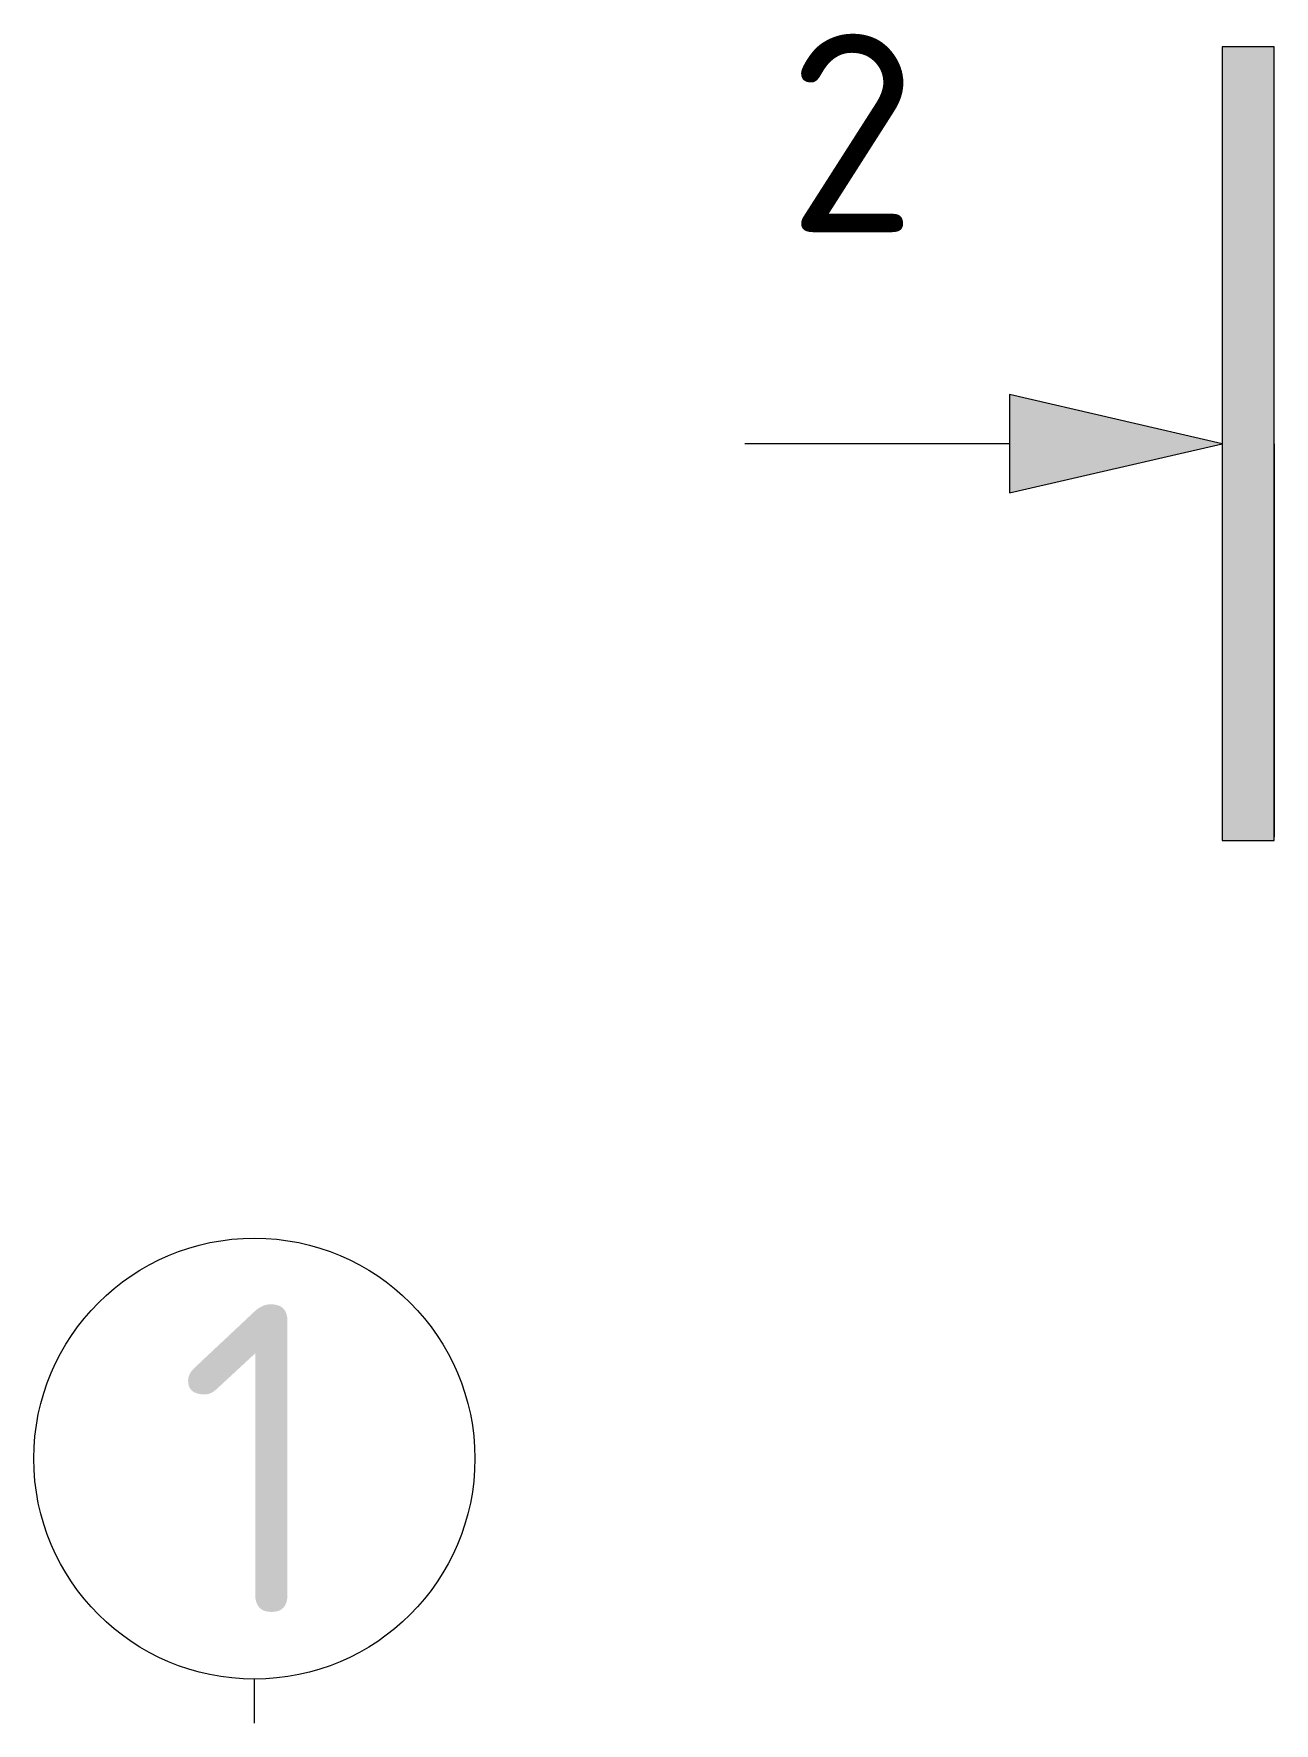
# Model space of a CAD drawing. Header units: millimetres. Extents: x -5016 to 62834, y -6019 to 88916.
# Drawn here: x -250 to 1156, y 87000 to 88916 of the extents above; entities that cross this region are included whole.
import ezdxf
from ezdxf.enums import TextEntityAlignment as Align

# ---------------------------------------------------------------- set-up
doc = ezdxf.new("R2010")
doc.units = ezdxf.units.MM
doc.linetypes.add('ОВ_ШП', pattern=[460, 300, -80, 0, -80])
for name, color, linetype, lineweight in [('G-ANNO-SYMB', 8, 'Continuous', 13), ('АР_подложка', 8, 'Continuous', 13), ('ОВ_размеры', 7, 'Continuous', 13)]:
    doc.layers.add(name, color=color, linetype=linetype, lineweight=lineweight)
doc.styles.add('GOST', font='isocpeur.ttf', dxfattribs={"width": 0.9})
doc.styles.add('GOST Common', font='GOST_Common.ttf', dxfattribs={"height": 300})

# ---------------------------------------------------------------- blocks, each defined once
blk = doc.blocks.new('Разрез - Снизу-1538601-Планировочное решение')
at = {"layer": 'G-ANNO-SYMB', "linetype": 'Continuous'}
for points in [[(-6, 0), (6, 0), (6, -0.784), (-6, -0.784)], [(-0.743, -4), (0, -0.784), (0.743, -4)]]:
    blk.add_hatch(color=256, dxfattribs=at).paths.add_polyline_path(points)
for p, q in [((-6, 0), (-6, -0.784)), ((6, 0), (-6, 0)), ((6, -0.784), (6, 0)), ((-6, -0.784), (6, -0.784)), ((0, -0.784), (-0.743, -4)), ((0.743, -4), (0, -0.784)), ((-0.743, -4), (0.743, -4)), ((0, -4), (0, -8))]:
    blk.add_line(p, q, dxfattribs=at)
blk = doc.blocks.new('АР_bath')
at = {"layer": 'G-ANNO-SYMB', "linetype": 'Continuous'}
blk.add_line((3324, 13123.8), (3324, 12678), dxfattribs=at)
at = {"layer": 'G-ANNO-SYMB', "linetype": 'Continuous', "xscale": 74.99999999999996, "yscale": 74.99999999999996, "zscale": 74.99999999999996, "rotation": 269.9999999999995}
blk.add_blockref('Разрез - Снизу-1538601-Планировочное решение', (3324, 13123.8), dxfattribs=at)
at = {"layer": 'G-ANNO-SYMB', "linetype": 'Continuous', "insert": (2772.4, 13588.6), "char_height": 225, "width": 192.405, "attachment_point": 1, "style": 'GOST Common', "bg_fill": 3, "box_fill_scale": 0, "bg_fill_color": 256, "bg_fill_true_color": 3254780160, "bg_fill_transparency": 256}
blk.add_mtext('\\fGOST Common|b0|i0|c204|p34|;2', dxfattribs=at)

msp = doc.modelspace()

# ---------------------------------------------------------------- block references
at = {"layer": 'АР_подложка'}
msp.add_blockref('АР_bath', (-2168, 75327), dxfattribs=at)

# ---------------------------------------------------------------- next in the draw order: linework, layer by layer
at = {"layer": 'ОВ_размеры', "linetype": 'ОВ_ШП'}
msp.add_lwpolyline([(0, 87000), (0, 87050)], dxfattribs=at)
at = {"layer": 'ОВ_размеры'}
msp.add_circle((0, 87300), 250, dxfattribs=at)

# ---------------------------------------------------------------- next in the draw order: texts
at = {"layer": 'ОВ_размеры', "style": 'GOST'}
msp.add_text('1', height=350, dxfattribs=at).set_placement((0, 87300), align=Align.MIDDLE_CENTER)

doc.saveas('drawing.dxf')
